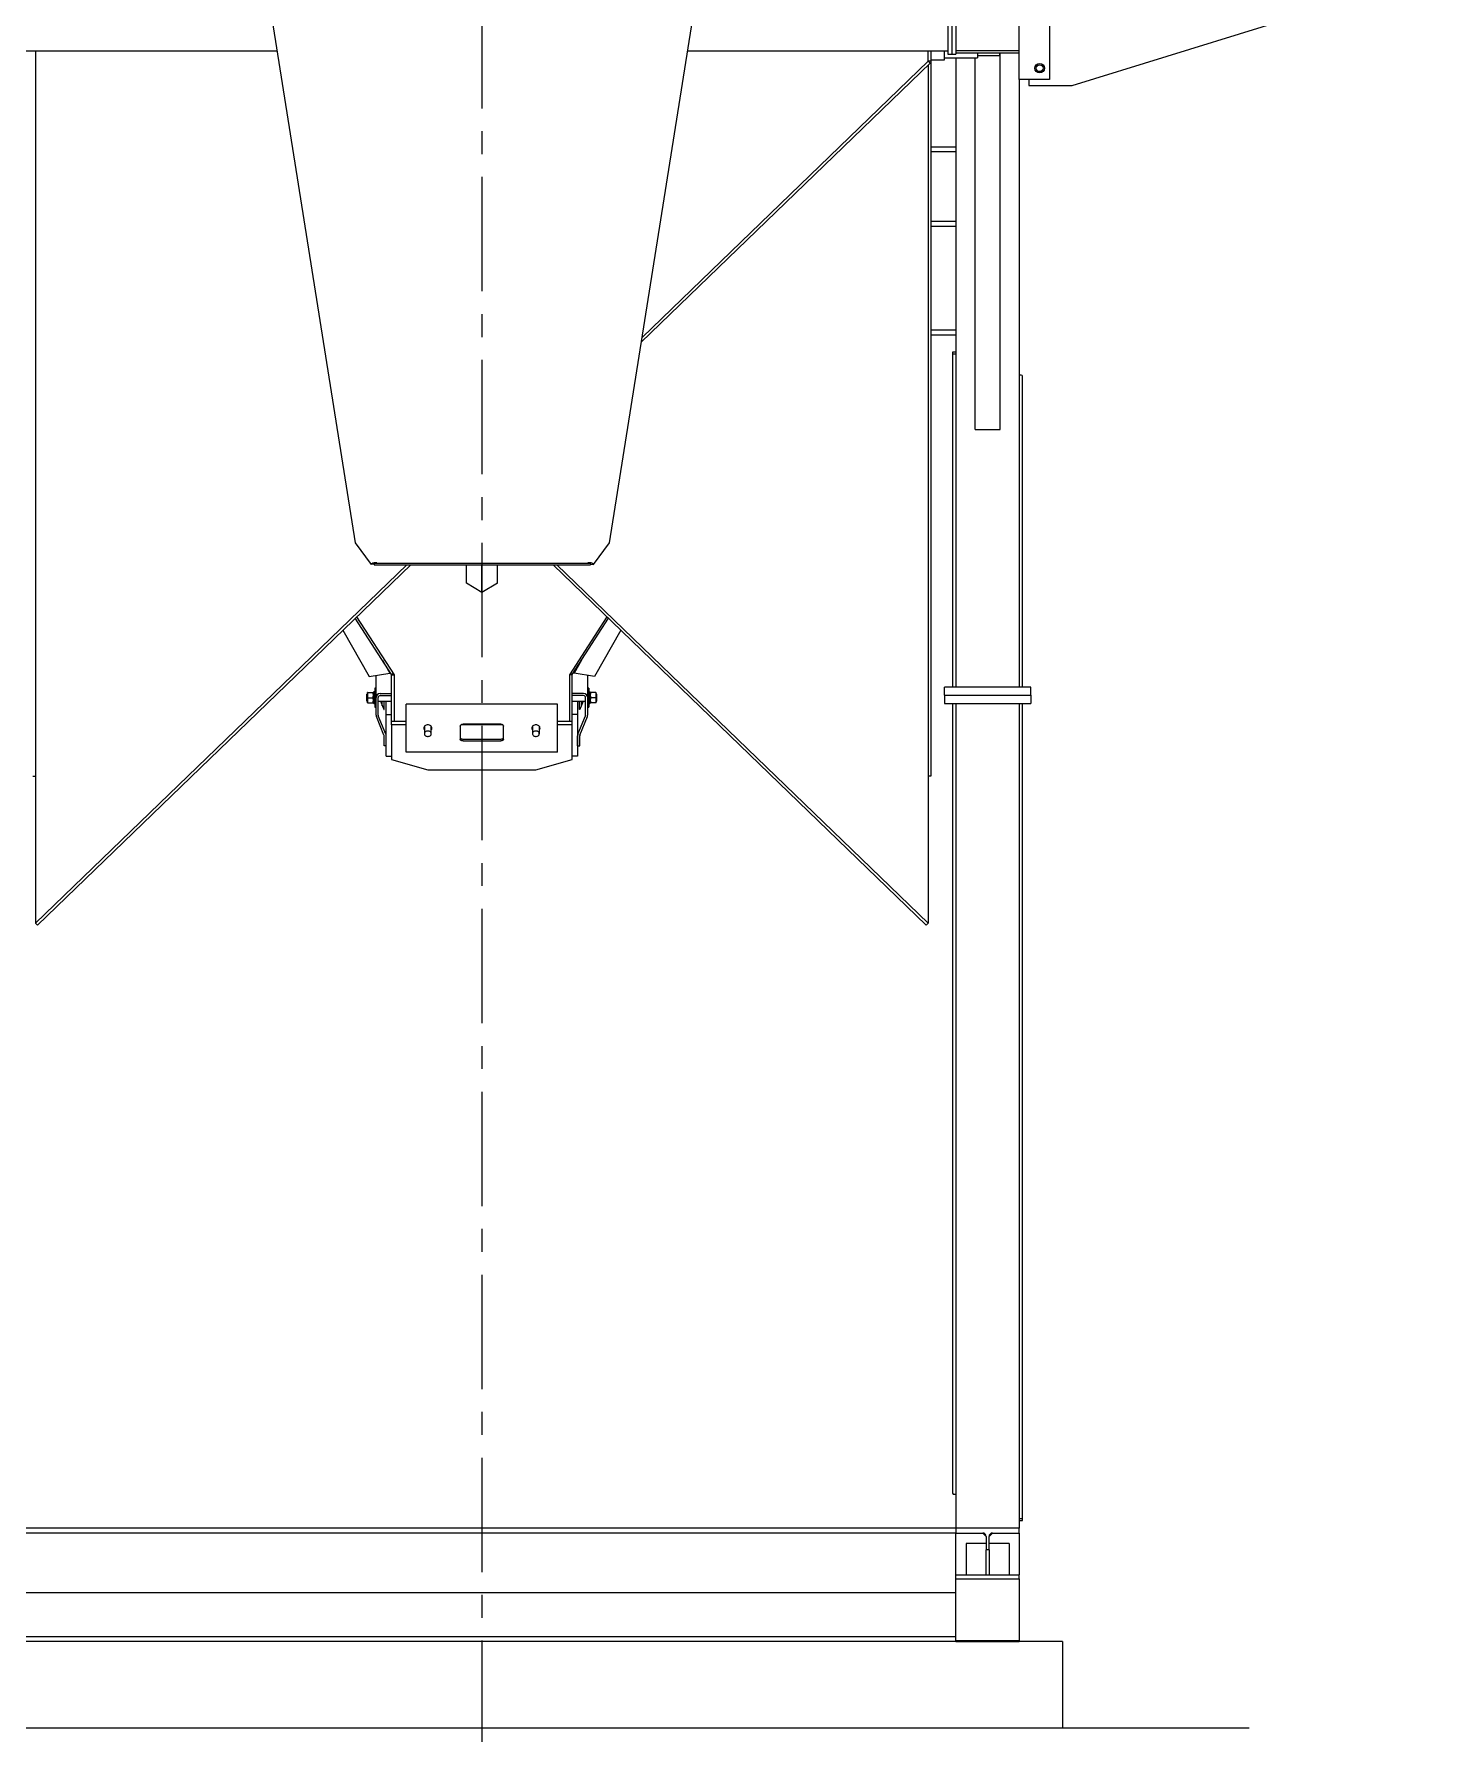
# Model space of a CAD drawing. Header units: millimetres. Extents: x 0 to 55611, y 0 to 32827.
# Drawn here: x 5939 to 9170, y 9512 to 13464 of the extents above; entities that cross this region are included whole.
import ezdxf

# ---------------------------------------------------------------- set-up
doc = ezdxf.new("R2010")
doc.units = ezdxf.units.MM
doc.header["$LTSCALE"] = 10
doc.linetypes.add('CENTER', pattern=[50.8, 31.75, -6.35, 6.35, -6.35])
doc.linetypes.add('SLD-Continua', pattern=[0])
for name, color, linetype in [('CHUTE', 30, 'SLD-Continua'), ('EQUIPO', 30, 'SLD-Continua'), ('FIMSA-CENTROS', 3, 'CENTER'), ('STRUC', 5, 'SLD-Continua')]:
    doc.layers.add(name, color=color, linetype=linetype)

msp = doc.modelspace()

# ---------------------------------------------------------------- linework, layer by layer
for p, q in [((8318.4, 9744.4), (4613.2, 9744.4)), ((8318.4, 9744.4), (8318.4, 9544.4)), ((8750.2, 9544.4), (4311.1, 9544.4))]:
    msp.add_line(p, q)
at = {"layer": 'CHUTE', "linetype": 'SLD-Continua', "lineweight": 25}
for p, q in [((6368.8, 14256.7), (6682.3, 12287.1)), ((7270.1, 12287.1), (7583.6, 14256.7)), ((5942.6, 13424.6), (5942.6, 11406.7)), ((8012, 13396.3), (7344, 12751.2)), ((7345.7, 12761.6), (8007.6, 13400.9)), ((8007.6, 13400.9), (8007.6, 13424.6)), ((8014, 13400.9), (8007.6, 13400.9)), ((8012, 13396.3), (8007.6, 13400.9)), ((8014, 13424.6), (8014, 13400.9)), ((8014, 13404.6), (8045.7, 13404.6)), ((8014, 13400.9), (8014, 11746.7)), ((8045.7, 13404.6), (8045.7, 13424.6)), ((8045.7, 13409), (8121.9, 13409)), ((8121.9, 13420.4), (8121.9, 13409)), ((8121.9, 13414.6), (8172.4, 13414.6)), ((8172.4, 13420.4), (8172.4, 13414.6)), ((8007.6, 13392), (8007.6, 11406.7)), ((6682.3, 12287.1), (6719.1, 12236.5)), ((7233.3, 12236.5), (7270.1, 12287.1)), ((5942.6, 11406.7), (6801.4, 12236)), ((6810.5, 12236), (5947, 11402.2)), ((6725.4, 12237.1), (6719.1, 12236.5)), ((6732.5, 12240.6), (6726.2, 12240)), ((6726.2, 12240), (7226.2, 12240)), ((6726.2, 12240), (6726.2, 12236)), ((6726.2, 12236), (7226.2, 12236)), ((8003.2, 11402.2), (7139.7, 12236)), ((8007.6, 11406.7), (7148.8, 12236)), ((7226.2, 12240), (7219.9, 12240.6)), ((7226.2, 12240), (7226.2, 12236)), ((7227, 12237.1), (7233.3, 12236.5)), ((5936.3, 11746.7), (5942.6, 11746.7)), ((8014, 11746.7), (8007.6, 11746.7)), ((5947, 11402.2), (5942.6, 11406.7)), ((8003.2, 11402.2), (8007.6, 11406.7))]:
    msp.add_line(p, q, dxfattribs=at)
at = {"layer": 'CHUTE', "linetype": 'SLD-Continua', "lineweight": 25, "flags": 128}
for points in [[(6732.5, 12240.6), (6730.2, 12240.8), (6728, 12240.8), (6725.9, 12240.6), (6724, 12240.1), (6722.3, 12239.6), (6721, 12238.9), (6720, 12238.1), (6719.3, 12237.2), (6719.1, 12236.5)], [(6726.2, 12237.4), (6725.9, 12237.4), (6725.4, 12237.1)], [(7233.3, 12236.5), (7233, 12237.3), (7232.4, 12238.2), (7231.3, 12239), (7229.9, 12239.6), (7228.2, 12240.2), (7226.3, 12240.6), (7224.2, 12240.8), (7221.9, 12240.8), (7219.9, 12240.6)], [(7227, 12237.1), (7226.2, 12237.5), (7226.2, 12237.5)]]:
    msp.add_lwpolyline(points, dxfattribs=at)
at = {"layer": 'EQUIPO', "linetype": 'SLD-Continua', "lineweight": 25}
for p, q in [((6939.2, 12193.6), (6939.2, 12236)), ((6975.1, 12171.5), (6975.1, 12236)), ((7011, 12193.6), (7011, 12236)), ((6975.1, 12171.5), (6939.2, 12193.6)), ((7011, 12193.6), (6975.1, 12171.5)), ((6766.3, 11982.3), (6682.4, 12112.3)), ((6685.4, 12115.2), (6771.9, 11981.3)), ((7178.3, 11981.3), (7264.8, 12115.2)), ((7183.9, 11982.3), (7267.8, 12112.3)), ((6653.7, 12084.6), (6714.6, 11977.8)), ((7296.5, 12084.6), (7235.7, 11977.8)), ((6744.9, 12015.5), (6762, 11985.6)), ((7205.3, 12015.5), (7188.3, 11985.6)), ((6714.6, 11977.8), (6762, 11985.6)), ((6730.3, 11928.9), (6730.3, 11980.4)), ((6762, 11985.6), (6763.4, 11986.8)), ((6766.3, 11982.3), (6770, 11984.2)), ((6766.3, 11981), (6766.3, 11982.3)), ((6766.3, 11981), (6771.9, 11981)), ((6766.3, 11873.6), (6766.3, 11981)), ((6771.9, 11981.3), (6771.9, 11873.6)), ((7178.3, 11873.6), (7178.3, 11981.3)), ((7183.9, 11981), (7178.3, 11981)), ((7183.9, 11982.3), (7180.2, 11984.2)), ((7183.9, 11981), (7183.9, 11982.3)), ((7183.9, 11873.6), (7183.9, 11981)), ((7188.3, 11985.6), (7186.8, 11986.8)), ((7235.7, 11977.8), (7188.3, 11985.6)), ((7219.9, 11928.9), (7219.9, 11980.4)), ((6710.4, 11936.5), (6709.3, 11936.5)), ((6709.3, 11928.5), (6709.3, 11936.5)), ((6710.4, 11940.4), (6710.4, 11940.4)), ((6710.4, 11916.7), (6710.4, 11940.4)), ((6711.5, 11940.4), (6710.5, 11940.4)), ((6711.5, 11940.4), (6723.2, 11940.4)), ((6723.2, 11940.4), (6724.2, 11940.4)), ((6725.1, 11941.7), (6724.3, 11940.9)), ((6724.3, 11940.9), (6725.1, 11941.7)), ((6724.3, 11916.1), (6724.3, 11940.9)), ((6724.3, 11940.9), (6724.3, 11940.9)), ((6724.3, 11940.4), (6724.3, 11940.4)), ((6725.1, 11941.7), (6725.1, 11915.3)), ((6727, 11941.7), (6725.1, 11941.7)), ((6727, 11941.7), (6725.1, 11941.7)), ((6727, 11915.3), (6727, 11941.7)), ((6727.8, 11940.9), (6727, 11941.7)), ((6727, 11941.7), (6727.8, 11940.9)), ((6730.3, 11950.8), (6727.8, 11950.8)), ((6727.8, 11950.8), (6727.8, 11906.3)), ((6739.9, 11937.9), (6766.3, 11937.9)), ((6739.9, 11933.4), (6766.3, 11933.4)), ((7210.4, 11937.9), (7183.9, 11937.9)), ((7210.4, 11933.4), (7183.9, 11933.4)), ((7222.4, 11950.8), (7219.9, 11950.8)), ((7222.4, 11950.8), (7222.4, 11906.3)), ((7222.4, 11940.9), (7223.2, 11941.7)), ((7223.2, 11941.7), (7222.4, 11940.9)), ((7223.2, 11915.3), (7223.2, 11941.7)), ((7223.2, 11941.7), (7225.1, 11941.7)), ((7223.2, 11941.7), (7225.1, 11941.7)), ((7225.1, 11941.7), (7225.1, 11915.3)), ((7225.1, 11941.7), (7225.9, 11940.9)), ((7225.9, 11940.9), (7225.1, 11941.7)), ((7225.9, 11916.1), (7225.9, 11940.9)), ((7225.9, 11940.9), (7225.9, 11940.9)), ((7226, 11940.4), (7225.9, 11940.4)), ((7226.1, 11940.4), (7227, 11940.4)), ((7238.7, 11940.4), (7227, 11940.4)), ((7238.7, 11940.4), (7239.7, 11940.4)), ((7239.8, 11916.7), (7239.8, 11940.4)), ((7240.9, 11936.5), (7239.8, 11936.5)), ((7240.9, 11928.5), (7240.9, 11936.5)), ((6709.3, 11920.6), (6709.3, 11928.5)), ((6709.3, 11920.6), (6710.4, 11920.6)), ((6710.5, 11916.6), (6711.5, 11916.6)), ((6711.5, 11928.5), (6723.2, 11928.5)), ((6711.5, 11916.6), (6723.2, 11916.6)), ((6723.2, 11916.6), (6724.2, 11916.6)), ((6724.3, 11916.6), (6724.3, 11916.7)), ((6724.3, 11916.1), (6725.1, 11915.3)), ((6725.1, 11915.3), (6727, 11915.3)), ((6727, 11915.3), (6727.8, 11916.1)), ((6727.8, 11906.3), (6730.3, 11906.3)), ((6730.3, 11888.3), (6730.3, 11928.9)), ((6735.1, 11888.3), (6735.1, 11928.9)), ((6735.1, 11920.6), (6766.3, 11920.6)), ((6740.5, 11920.6), (6747, 11904.8)), ((6744.8, 11910), (6744.8, 11920.6)), ((6749.3, 11901.2), (6749.3, 11920.6)), ((6753.6, 11889.6), (6753.6, 11920.6)), ((7150.1, 11913.7), (6800.1, 11913.7)), ((6800.1, 11897.4), (6800.1, 11913.7)), ((6800.1, 11884), (6800.1, 11897.4)), ((7150.1, 11897.4), (7150.1, 11913.7)), ((7150.1, 11884), (7150.1, 11897.4)), ((7183.9, 11920.6), (7215.1, 11920.6)), ((7196.6, 11920.6), (7196.6, 11889.6)), ((7201, 11901.2), (7201, 11920.6)), ((7209.7, 11920.6), (7203.3, 11904.8)), ((7205.4, 11910), (7205.4, 11920.6)), ((7215.1, 11888.3), (7215.1, 11928.9)), ((7219.9, 11888.3), (7219.9, 11928.9)), ((7219.9, 11906.3), (7222.4, 11906.3)), ((7222.4, 11916.1), (7223.2, 11915.3)), ((7223.2, 11915.3), (7225.1, 11915.3)), ((7225.1, 11915.3), (7225.9, 11916.1)), ((7225.9, 11916.7), (7226, 11916.6)), ((7227, 11916.6), (7226.1, 11916.6)), ((7238.7, 11928.5), (7227, 11928.5)), ((7238.7, 11916.6), (7227, 11916.6)), ((7239.7, 11916.6), (7238.7, 11916.6)), ((7239.8, 11920.6), (7240.9, 11920.6)), ((7239.8, 11916.6), (7239.8, 11916.7)), ((7240.9, 11920.6), (7240.9, 11928.5)), ((6748.5, 11842.1), (6731, 11885)), ((6753, 11843.8), (6735.4, 11886.7)), ((6753.6, 11889.6), (6766.3, 11889.6)), ((6753.6, 11793), (6753.6, 11889.6)), ((6766.3, 11865.8), (6766.3, 11873.6)), ((6800.1, 11873.6), (6766.3, 11873.6)), ((6800.1, 11865.8), (6766.3, 11865.8)), ((6766.3, 11865.8), (6766.3, 11785.8)), ((6800.1, 11850.4), (6800.1, 11884)), ((6842.2, 11862.2), (6842.2, 11845.2)), ((6858.1, 11845.2), (6858.1, 11862.2)), ((6925.1, 11862.5), (6925.1, 11850.4)), ((7023.5, 11865.8), (6926.8, 11865.8)), ((7018.8, 11867.5), (6931.5, 11867.5)), ((7025.1, 11850.4), (7025.1, 11862.5)), ((7092.2, 11862.2), (7092.2, 11845.2)), ((7108.1, 11845.2), (7108.1, 11862.2)), ((7150.1, 11850.4), (7150.1, 11884)), ((7183.9, 11873.6), (7150.1, 11873.6)), ((7183.9, 11865.8), (7150.1, 11865.8)), ((7196.6, 11889.6), (7183.9, 11889.6)), ((7183.9, 11865.8), (7183.9, 11873.6)), ((7183.9, 11785.8), (7183.9, 11865.8)), ((7196.6, 11889.6), (7196.6, 11793)), ((7197.3, 11843.8), (7214.8, 11886.7)), ((7201.7, 11842.1), (7219.3, 11885)), ((6748.9, 11817.2), (6748.9, 11840.5)), ((6753.6, 11817.2), (6748.9, 11817.2)), ((6753.6, 11817.2), (6753.6, 11840.5)), ((6800.1, 11848.1), (6800.1, 11850.4)), ((6800.1, 11823.3), (6800.1, 11848.1)), ((6800.1, 11822.2), (6800.1, 11823.3)), ((6800.1, 11802.8), (6800.1, 11822.2)), ((6925.1, 11850.4), (6925.1, 11848.1)), ((6925.1, 11848.1), (6925.1, 11831.8)), ((6931.5, 11832.6), (7018.8, 11832.6)), ((6931.5, 11828.5), (7018.8, 11828.5)), ((7025.1, 11848.1), (7025.1, 11850.4)), ((7025.1, 11831.8), (7025.1, 11848.1)), ((7150.1, 11848.1), (7150.1, 11850.4)), ((7150.1, 11823.3), (7150.1, 11848.1)), ((7150.1, 11822.2), (7150.1, 11823.3)), ((7150.1, 11802.8), (7150.1, 11822.2)), ((7196.6, 11817.2), (7196.6, 11840.5)), ((7196.6, 11817.2), (7201.4, 11817.2)), ((7201.4, 11817.2), (7201.4, 11840.5)), ((6753.6, 11793), (6766.3, 11793)), ((6766.3, 11785.8), (6850.1, 11761.7)), ((7150.1, 11802.8), (6800.1, 11802.8)), ((7100.1, 11761.7), (7183.9, 11785.8)), ((7196.6, 11793), (7183.9, 11793)), ((6850.1, 11761.7), (7100.1, 11761.7))]:
    msp.add_line(p, q, dxfattribs=at)
at = {"layer": 'EQUIPO', "linetype": 'SLD-Continua', "lineweight": 25, "flags": 128}
for points in [[(6766.3, 11981), (6766.2, 11982.3), (6765.9, 11982.9)], [(7183.9, 11981), (7184.1, 11982.3), (7184.3, 11982.9)], [(6724.1, 11936.5), (6723.9, 11937.7), (6723.2, 11940.4)], [(7226.2, 11936.5), (7226.3, 11937.7), (7227, 11940.4)], [(6723.2, 11916.6), (6724, 11919.7), (6724.1, 11920.6)], [(6747, 11904.8), (6747.4, 11903.8), (6747.9, 11902.8), (6748.3, 11902), (6748.6, 11901.4), (6748.9, 11901), (6749.1, 11900.8), (6749.2, 11900.9), (6749.3, 11901.2)], [(7203.3, 11904.8), (7202.8, 11903.8), (7202.4, 11902.8), (7202, 11902), (7201.6, 11901.4), (7201.3, 11901), (7201.1, 11900.8), (7201, 11900.9), (7201, 11901.2)], [(7227, 11916.6), (7226.2, 11919.7), (7226.2, 11920.6)], [(6859.6, 11858.1), (6859.5, 11859.6), (6858.9, 11861), (6858, 11862.3), (6856.9, 11863.4), (6855.4, 11864.3), (6853.8, 11865), (6852, 11865.5), (6850.1, 11865.6), (6848.3, 11865.5), (6846.5, 11865), (6844.8, 11864.3), (6843.4, 11863.4), (6842.2, 11862.3), (6841.3, 11861), (6840.8, 11859.6), (6840.6, 11858.1), (6840.8, 11856.6), (6841.3, 11855.2), (6842.2, 11853.9)], [(6840.8, 11859.6), (6841.3, 11858.2), (6842.2, 11856.9)], [(6858.1, 11856.9), (6858.9, 11858.2), (6859.5, 11859.6)], [(6925.1, 11862.5), (6925.2, 11863.4), (6925.6, 11864.4), (6926.2, 11865.2), (6927, 11866), (6927.9, 11866.6), (6929, 11867.1), (6930.2, 11867.4), (6931.5, 11867.5)], [(7018.8, 11867.5), (7020, 11867.4), (7021.2, 11867.1), (7022.3, 11866.6), (7023.3, 11866), (7024, 11865.2), (7024.6, 11864.4), (7025, 11863.4), (7025.1, 11862.5)], [(7109.6, 11858.1), (7109.5, 11859.6), (7108.9, 11861), (7108, 11862.3), (7106.9, 11863.4), (7105.4, 11864.3), (7103.8, 11865), (7102, 11865.5), (7100.1, 11865.6), (7098.3, 11865.5), (7096.5, 11865), (7094.8, 11864.3), (7093.4, 11863.4), (7092.2, 11862.3), (7091.3, 11861), (7090.8, 11859.6), (7090.6, 11858.1), (7090.8, 11856.6), (7091.3, 11855.2), (7092.2, 11853.9)], [(7090.8, 11859.6), (7091.3, 11858.2), (7092.2, 11856.9)], [(7108.1, 11856.9), (7108.9, 11858.2), (7109.5, 11859.6)], [(6850.1, 11851.4), (6848.4, 11851.3), (6846.8, 11850.8), (6845.3, 11850.1), (6844.1, 11849.2), (6843.1, 11848.1), (6842.5, 11846.8), (6842.2, 11845.5), (6842.3, 11844.2), (6842.7, 11842.8), (6843.5, 11841.7), (6844.7, 11840.6), (6846, 11839.8), (6847.6, 11839.2), (6849.3, 11838.9), (6851, 11838.9), (6852.7, 11839.2), (6854.2, 11839.8), (6855.6, 11840.6), (6856.7, 11841.7), (6857.5, 11842.8), (6858, 11844.2), (6858, 11845.5), (6857.8, 11846.8), (6857.1, 11848.1), (6856.2, 11849.2), (6854.9, 11850.1), (6853.5, 11850.8), (6851.8, 11851.3), (6850.1, 11851.4)], [(6925.1, 11835.9), (6925.2, 11835.2), (6925.6, 11834.6), (6926.2, 11834.1), (6927, 11833.6), (6927.9, 11833.2), (6929, 11832.9), (6930.2, 11832.7), (6931.5, 11832.6)], [(6931.5, 11828.5), (6930.2, 11828.6), (6929, 11828.8), (6927.9, 11829.1), (6927, 11829.5), (6926.2, 11830), (6925.6, 11830.5), (6925.2, 11831.1), (6925.1, 11831.8)], [(7018.8, 11832.6), (7020, 11832.7), (7021.2, 11832.9), (7022.3, 11833.2), (7023.3, 11833.6), (7024, 11834.1), (7024.6, 11834.6), (7025, 11835.2), (7025.1, 11835.9)], [(7025.1, 11831.8), (7025, 11831.1), (7024.6, 11830.5), (7024, 11830), (7023.3, 11829.5), (7022.3, 11829.1), (7021.2, 11828.8), (7020, 11828.6), (7018.8, 11828.5)], [(7100.1, 11851.4), (7098.4, 11851.3), (7096.8, 11850.8), (7095.3, 11850.1), (7094.1, 11849.2), (7093.1, 11848.1), (7092.5, 11846.8), (7092.2, 11845.5), (7092.3, 11844.2), (7092.7, 11842.8), (7093.5, 11841.7), (7094.7, 11840.6), (7096, 11839.8), (7097.6, 11839.2), (7099.3, 11838.9), (7101, 11838.9), (7102.7, 11839.2), (7104.2, 11839.8), (7105.6, 11840.6), (7106.7, 11841.7), (7107.5, 11842.8), (7108, 11844.2), (7108, 11845.5), (7107.8, 11846.8), (7107.1, 11848.1), (7106.2, 11849.2), (7104.9, 11850.1), (7103.5, 11850.8), (7101.8, 11851.3), (7100.1, 11851.4)]]:
    msp.add_lwpolyline(points, dxfattribs=at)
at = {"layer": 'EQUIPO', "linetype": 'SLD-Continua', "lineweight": 25}
for centre, radius, start, end in [((6727.9, 11934.5), 17.5, 160.1108, 199.9387), ((6706.8, 11934.5), 17.5, 340.0621, 19.8884), ((6739.6, 11928.6), 9.3, 88.5968, 178.5244), ((6739.7, 11928.8), 4.65, 88.5968, 178.5244), ((7210.6, 11928.6), 9.3, 1.4756, 91.4032), ((7210.5, 11928.8), 4.65, 1.4756, 91.4032), ((7243.5, 11934.5), 17.5, 160.1116, 199.9379), ((7222.3, 11934.5), 17.5, 340.0613, 19.8892), ((6727.9, 11922.6), 17.5, 160.0621, 199.8884), ((6706.8, 11922.6), 17.5, 340.1108, 19.9387), ((7243.5, 11922.6), 17.5, 160.0613, 199.8892), ((7222.3, 11922.6), 17.5, 340.1116, 19.9379), ((6739, 11888.3), 8.67, 180.0313, 202.3061), ((6739.4, 11888.3), 4.33, 180.0313, 202.3061), ((6853.2, 11858.2), 6.44, 318.8843, 359.2409), ((7103.2, 11858.2), 6.44, 318.8843, 359.2409), ((7210.8, 11888.3), 4.33, 337.6939, 359.9687), ((7211.2, 11888.3), 8.67, 337.6939, 359.9687), ((6744.5, 11840.5), 4.33, 0.0313, 22.3061), ((6745, 11840.5), 8.67, 0.0313, 22.3061), ((7205.3, 11840.5), 8.67, 157.6939, 179.9687), ((7205.7, 11840.5), 4.33, 157.6939, 179.9687)]:
    msp.add_arc(centre, radius, start, end, dxfattribs=at)
at = {"layer": 'FIMSA-CENTROS', "ltscale": 0.833333}
msp.add_line((6975.1, 17790), (6975.1, 9512.5), dxfattribs=at)
at = {"layer": 'STRUC', "linetype": 'SLD-Continua', "lineweight": 25}
for p, q in [((8052.8, 13685.6), (8052.8, 13417.6)), ((8062.3, 13685.6), (8062.3, 13417.6)), ((8071.8, 13677.2), (8071.8, 13426)), ((8218.4, 13426), (8218.4, 13677.2)), ((8340.4, 13344.7), (9170.4, 13601.7)), ((8288.4, 13588.7), (8288.4, 13358.7)), ((6501.3, 13424.6), (5897.4, 13424.6)), ((8052.8, 13424.6), (7451.2, 13424.6)), ((8052.8, 13417.6), (8062.3, 13417.6)), ((8062.3, 13417.6), (8071.8, 13417.6)), ((8071.8, 13426), (8071.8, 13420.4)), ((8071.8, 13426), (8071.8, 13417.6)), ((8071.8, 13426), (8218.4, 13426)), ((8071.8, 13420.4), (8218.4, 13420.4)), ((8071.8, 13409), (8071.8, 11953.1)), ((8116.4, 12549.1), (8116.4, 13409)), ((8173.8, 12549.1), (8173.8, 13420.4)), ((8218.4, 13420.4), (8218.4, 13426)), ((8218.4, 13358.7), (8218.4, 13420.4)), ((8218.4, 13358.7), (8218.4, 11953.1)), ((8288.4, 13358.7), (8218.4, 13358.7)), ((8240.4, 13358.7), (8240.4, 13344.7)), ((8240.4, 13344.7), (8340.4, 13344.7)), ((8071.8, 13202.5), (8014, 13202.5)), ((8071.8, 13191.4), (8014, 13191.4)), ((8014, 13030.7), (8071.8, 13030.7)), ((8014, 13019.6), (8071.8, 13019.6)), ((8014, 12779.5), (8071.8, 12779.5)), ((8014, 12768.4), (8071.8, 12768.4)), ((8064.2, 12728.1), (8064.2, 12726)), ((8071.8, 12728.1), (8064.2, 12728.1)), ((8064.2, 12726), (8064.2, 11953.1)), ((8067.3, 12723.8), (8071.8, 12723.8)), ((8222.9, 12674.5), (8218.4, 12674.5)), ((8226.1, 11953.1), (8226.1, 12672.3)), ((8116.4, 12549.1), (8173.8, 12549.1)), ((8045.1, 11934.1), (8045.1, 11953.1)), ((8245.1, 11953.1), (8045.1, 11953.1)), ((8045.1, 11934.1), (8045.1, 11915)), ((8045.1, 11934.1), (8245.1, 11934.1)), ((8245.1, 11934.1), (8245.1, 11953.1)), ((8245.1, 11934.1), (8245.1, 11915)), ((8045.1, 11915), (8245.1, 11915)), ((8064.2, 11915), (8064.2, 10087.6)), ((8071.8, 11915), (8071.8, 10006.8)), ((8218.4, 11915), (8218.4, 10006.8)), ((8226.1, 10026.7), (8226.1, 11915)), ((8067.3, 10085.4), (8071.8, 10085.4)), ((8071.8, 10006.8), (5878.4, 10006.8)), ((8071.8, 10006.8), (8071.8, 9995.6)), ((8218.4, 10006.8), (8071.8, 10006.8)), ((8222.9, 10028.8), (8218.4, 10028.8)), ((8218.4, 10024.5), (8226.1, 10024.5)), ((8218.4, 9995.6), (8218.4, 10006.8)), ((8226.1, 10024.5), (8226.1, 10026.7)), ((8071.8, 9995.6), (5878.4, 9995.6)), ((8071.8, 9995.6), (8134.2, 9995.6)), ((8071.8, 9898.6), (8071.8, 9995.6)), ((8141.8, 9971.3), (8095.1, 9971.3)), ((8095.1, 9971.3), (8095.1, 9898.6)), ((8134.2, 9995.6), (8141.8, 9988)), ((8141.8, 9988), (8141.8, 9956.8)), ((8148.4, 9988), (8156, 9995.6)), ((8148.4, 9956.8), (8148.4, 9988)), ((8195.1, 9971.3), (8148.4, 9971.3)), ((8156, 9995.6), (8218.4, 9995.6)), ((8195.1, 9971.3), (8195.1, 9898.6)), ((8218.4, 9995.6), (8218.4, 9898.6)), ((8148.4, 9956.8), (8141.8, 9956.8)), ((8141.8, 9898.6), (8141.8, 9956.8)), ((8148.4, 9956.8), (8148.4, 9898.6)), ((8071.8, 9889.6), (8071.8, 9898.6)), ((8071.8, 9898.6), (8218.4, 9898.6)), ((8071.8, 9746.6), (8071.8, 9889.6)), ((8071.8, 9889.6), (8218.4, 9889.6)), ((8218.4, 9889.6), (8218.4, 9898.6)), ((8218.4, 9889.6), (8218.4, 9746.6)), ((8071.8, 9857.2), (5878.4, 9857.2)), ((8071.8, 9755.6), (5878.4, 9755.6)), ((8071.8, 9744.4), (5878.4, 9744.4)), ((8071.8, 9744.4), (8071.8, 9746.6)), ((8218.4, 9746.6), (8071.8, 9746.6)), ((8071.8, 9744.4), (8218.4, 9744.4)), ((8218.4, 9744.4), (8218.4, 9746.6))]:
    msp.add_line(p, q, dxfattribs=at)
for radius in [11.1, 7.94]:
    msp.add_circle((8265.4, 13385), radius, dxfattribs=at)
for centre, radius, start, end in [((8066.9, 12726.6), 2.82, 192.591, 278.5876), ((8223.3, 12671.7), 2.82, 12.591, 98.5876), ((8066.9, 10088.2), 2.82, 192.591, 278.5876), ((8223.3, 10026), 2.82, 12.591, 98.5876), ((8134.2, 9988), 7.62, 0, 90), ((8156, 9988), 7.62, 90, 180)]:
    msp.add_arc(centre, radius, start, end, dxfattribs=at)

doc.saveas('drawing.dxf')
